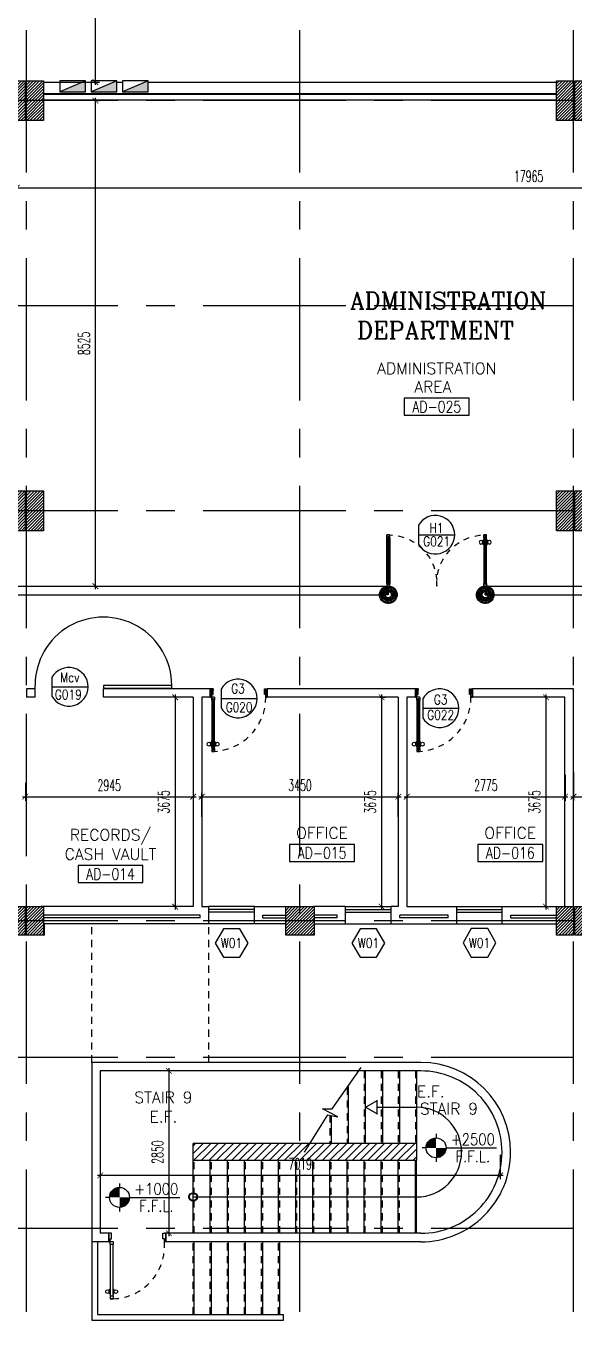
# Model space of a CAD drawing. Extents: x 417866.9 to 417960.2, y 43448 to 43538.2.
# Drawn here: x 417905.91 to 417915.53, y 43459.86 to 43482.59 of the extents above; entities that cross this region are included whole.
import ezdxf
from ezdxf.enums import TextEntityAlignment as Align

# ---------------------------------------------------------------- set-up
doc = ezdxf.new("R2010")
doc.units = 0
doc.header["$MEASUREMENT"] = 0
doc.header["$PDMODE"] = 3
doc.header["$PDSIZE"] = 0.1
for name, pattern in [('CENTERX2', [4, 2.5, -0.5, 0.5, -0.5]), ('HIDDEN', [0.375, 0.25, -0.125]), ('HIDDEN2', [0.1875, 0.125, -0.0625])]:
    doc.linetypes.add(name, pattern=pattern)
doc.layers.get('0').update_dxf_attribs({"linetype": 'CONTINUOUS'})
doc.layers.get('DEFPOINTS').update_dxf_attribs({"linetype": 'CONTINUOUS'})
for name, color, linetype in [('AXES', 11, 'CENTERX2'), ('COL', 2, 'CONTINUOUS'), ('DIM', 4, 'CONTINUOUS'), ('DOOR', 4, 'CONTINUOUS'), ('DOOR-CR', 2, 'CONTINUOUS'), ('DOOR-NO', 3, 'CONTINUOUS'), ('E-PANELBX', 3, 'CONTINUOUS'), ('EJ', 8, 'CONTINUOUS'), ('Handrail', 4, 'CONTINUOUS'), ('HAT', 8, 'CONTINUOUS'), ('Hatch', 11, 'CONTINUOUS'), ('HIDDEN', 9, 'HIDDEN2'), ('INSUL', 7, 'CONTINUOUS'), ('LEV-PL', 4, 'CONTINUOUS'), ('RM-BOX', 2, 'CONTINUOUS'), ('RM-NAME', 2, 'CONTINUOUS'), ('RM-NO', 2, 'CONTINUOUS'), ('ROOF', 7, 'CONTINUOUS'), ('SHAFT', 7, 'CONTINUOUS'), ('STR', 5, 'CONTINUOUS'), ('WALL', 2, 'CONTINUOUS'), ('WIN', 5, 'CONTINUOUS'), ('WIN-BOX', 3, 'CONTINUOUS'), ('WIN-NO', 5, 'CONTINUOUS')]:
    doc.layers.add(name, color=color, linetype=linetype)
doc.layers.get('EJ').off()
doc.styles.add('ROMANC', font='romanc', dxfattribs={"height": 0.1})
doc.styles.add('ROMANS', font='ROMANS.shx', dxfattribs={"width": 0.6})
doc.styles.add('S', font='ROMANS.SHX')
doc.dimstyles.new('STANDARD in', dxfattribs={"dimtxt": 0.2, "dimasz": 0.1, "dimexe": 0.07, "dimexo": 0.05, "dimgap": 0.1, "dimtad": 1, "dimdec": 0, "dimlfac": 1000, "dimzin": 0, "dimdsep": 46, "dimtxsty": 'ROMANS', "dimblk": 'ARCHTICK', "dimcen": 0.05, "dimdle": 0.05, "dimclrd": 4, "dimclre": 4, "dimclrt": 2, "dimadec": 0, "dimazin": 0, "dimtfac": 1, "dimtdec": 0, "dimtmove": 2, "dimatfit": 3, "dimfxl": 0, "dimtolj": 1, "dimtzin": 0, "dimarcsym": 0})

# ---------------------------------------------------------------- blocks, each defined once
blk = doc.blocks.new('COL50')
at = {"layer": 'COL'}
blk.add_lwpolyline([(-250, 250), (-250, -250), (250, -250), (250, 250)], close=True, dxfattribs=at)
blk = doc.blocks.new('*X124')
at = {"color": 0}
for p, q in [((215909, 10671), (216399, 11161)), ((215909, 10724), (216346, 11161)), ((215909, 10777), (216293, 11161)), ((215909, 10830), (216240, 11161)), ((215909, 10883), (216187, 11161)), ((215909, 10936), (216134, 11161)), ((215909, 10989), (216081, 11161)), ((215909, 11042), (216028, 11161)), ((215909, 11095), (215974, 11161)), ((215909, 11148), (215921, 11161)), ((215952, 10661), (216409, 11118)), ((216005, 10661), (216409, 11065)), ((216058, 10661), (216409, 11012)), ((216111, 10661), (216409, 10959)), ((216164, 10661), (216409, 10906)), ((216217, 10661), (216409, 10853)), ((216270, 10661), (216409, 10800)), ((216323, 10661), (216409, 10747)), ((216376, 10661), (216409, 10694))]:
    blk.add_line(p, q, dxfattribs=at)
blk = doc.blocks.new('WW1')
at = {"layer": 'WIN-BOX'}
blk.add_lwpolyline([(144, -250), (289, 0), (144, 250), (-144, 250), (-289, 0), (-144, -250)], close=True, dxfattribs=at)
at = {"layer": 'WIN-NO', "style": 'ROMANS', "width": 0.8}
blk.add_attdef('W00', text='', height=170, dxfattribs=at).set_placement((0, 0), align=Align.MIDDLE)
blk = doc.blocks.new('LEV1')
at = {"layer": 'LEV-PL'}
for p, q in [((0, 245), (0, 175)), ((-175, 0), (-245, 0)), ((175, 0), (1061, 0)), ((0, -175), (0, -245))]:
    blk.add_line(p, q, dxfattribs=at)
at = {"layer": 'LEV-PL', "const_width": 175}
for points in [[(-88, 0, -0.414214), (0, 88, -1)], [(88, 0, -0.414214), (0, -88, -1)]]:
    blk.add_lwpolyline(points, format="xyb", dxfattribs=at)
at = {"layer": 'LEV-PL'}
blk.add_circle((0, 0), 175, dxfattribs=at)
at = {"layer": 'LEV-PL', "color": 4, "style": 'S', "width": 0.85}
for tag, p in [('+0000', (646, 50)), ('F.F.L.', (646, -250))]:
    blk.add_attdef(tag, text='', height=200, dxfattribs=at).set_placement(p, align=Align.CENTER)
blk = doc.blocks.new('A$C272A55A0')
at = {"layer": 'DOOR', "color": 0, "linetype": 'ByBlock'}
for p, q in [((0, 900), (0, 1050)), ((50, 1050), (0, 1050)), ((25, 950), (50, 950)), ((25, 900), (25, 950)), ((50, 950), (50, 1050)), ((1750, 950), (1750, 1050)), ((1750, 1050), (1800, 1050)), ((1775, 950), (1750, 950)), ((1775, 900), (1775, 950)), ((1800, 1050), (1800, 900)), ((0, 900), (25, 900)), ((75, 900), (25, 900)), ((25, 850), (25, 900)), ((42, 850), (25, 850)), ((58, 870), (42, 870)), ((42, 870), (42, 850)), ((58, 850), (58, 870)), ((75, 850), (58, 850)), ((75, 900), (75, 850)), ((1725, 900), (1775, 900)), ((1725, 900), (1725, 850)), ((1725, 850), (1742, 850)), ((1742, 870), (1758, 870)), ((1742, 850), (1742, 870)), ((1758, 870), (1758, 850)), ((1758, 850), (1775, 850)), ((1800, 900), (1775, 900)), ((1775, 850), (1775, 900)), ((25, 50), (42, 50)), ((25, 50), (25, 0)), ((25, 0), (75, 0)), ((75, 0), (25, 0)), ((42, 50), (42, 30)), ((42, 30), (58, 30)), ((58, 50), (75, 50)), ((58, 50), (58, 30)), ((75, 50), (75, 0)), ((1718, 160), (1709, 160)), ((1709, 95), (1709, 160)), ((1718, 95), (1709, 95)), ((1725, 173), (1718, 173)), ((1718, 173), (1718, 83)), ((1718, 95), (1718, 160)), ((1725, 83), (1718, 83)), ((1742, 50), (1725, 50)), ((1725, 50), (1725, 0)), ((1775, 0), (1725, 0)), ((1725, 0), (1775, 0)), ((1742, 50), (1742, 30)), ((1758, 30), (1742, 30)), ((1775, 50), (1758, 50)), ((1758, 50), (1758, 30)), ((1775, 173), (1782, 173)), ((1775, 83), (1782, 83)), ((1775, 50), (1775, 0)), ((1782, 173), (1782, 83)), ((1782, 160), (1791, 160)), ((1782, 95), (1782, 160)), ((1782, 95), (1791, 95)), ((1791, 95), (1791, 160))]:
    blk.add_line(p, q, dxfattribs=at)
at = {"layer": 'DOOR', "color": 9, "linetype": 'ByBlock'}
for p, q in [((50, 1050), (0, 1010)), ((50, 1050), (0, 937)), ((50, 1050), (37, 950)), ((1750, 1050), (1800, 1010)), ((1750, 1050), (1800, 937)), ((1750, 1050), (1763, 950))]:
    blk.add_line(p, q, dxfattribs=at)
at = {"layer": 'DOOR', "linetype": 'ByBlock'}
for p, q in [((25, 850), (25, 50)), ((42, 850), (42, 50)), ((58, 850), (58, 50)), ((75, 50), (75, 850)), ((1725, 50), (1725, 850)), ((1742, 850), (1742, 50)), ((1758, 850), (1758, 50)), ((1775, 850), (1775, 50))]:
    blk.add_line(p, q, dxfattribs=at)
at = {"layer": 'DOOR', "color": 0, "linetype": 'ByBlock'}
for centre in [(1676, 128), (1824, 128)]:
    blk.add_circle(centre, 32.4, dxfattribs=at)
at = {"layer": 'DOOR', "color": 9, "linetype": 'ByBlock'}
for centre, radius, start, end in [((50, 1050), 54.4, 203.2074, 270), ((50, 1050), 74.4, 227.7764, 270), ((50, 1050), 94.4, 238.0182, 270), ((50, 1050), 114, 244.0838, 257.3774), ((50, 1050), 134, 248.1598, 259.28), ((50, 1050), 34.4, 180, 270), ((50, 1050), 14.4, 180, 270), ((1750, 1050), 14.4, 270, 0), ((1750, 1050), 34.4, 270, 0), ((1750, 1050), 54.4, 270, 336.7926), ((1750, 1050), 74.4, 270, 312.2236), ((1750, 1050), 94.4, 270, 301.9818), ((1750, 1050), 114, 282.6226, 295.9162), ((1750, 1050), 134, 280.72, 291.8402), ((50, 1050), 154, 251.1053, 256.2858), ((1750, 1050), 154, 283.7142, 288.8947)]:
    blk.add_arc(centre, radius, start, end, dxfattribs=at)
at = {"layer": 'DOOR', "linetype": 'HIDDEN', "ltscale": 0.5}
for centre, start, end in [((50, 851), 268.3174, 3.2965), ((1750, 851), 176.7035, 271.6826)]:
    blk.add_arc(centre, 851, start, end, dxfattribs=at)
at = {"layer": 'WALL', "linetype": 'ByBlock'}
blk.add_line((1800, 900), (1800, 1050), dxfattribs=at)
blk = doc.blocks.new('RM1')
at = {"layer": 'RM-BOX'}
blk.add_lwpolyline([(570, -200), (-570, -200), (-570, -500), (570, -500)], close=True, dxfattribs=at)
at = {"layer": 'RM-NAME', "style": 'ROMANS'}
for tag, p in [('ROOMNAME1', (0, 324)), ('ROOMNAME2', (0, 0))]:
    blk.add_attdef(tag, text='', height=200, dxfattribs=at).set_placement(p, align=Align.MIDDLE)
at = {"layer": 'RM-NO', "style": 'ROMANS', "width": 0.8}
blk.add_attdef('ROOMNO', text='', height=200, dxfattribs=at).set_placement((0, -350), align=Align.MIDDLE)
blk = doc.blocks.new('DD1')
at = {"layer": 'DOOR-CR'}
blk.add_line((-316, 0), (316, 0), dxfattribs=at)
blk.add_lwpolyline([(-316, -166, 3.820224), (-316, 166)], format="xyb", close=True, dxfattribs=at)
at = {"layer": 'DOOR-NO', "color": 255, "style": 'ROMANS'}
for tag, width, p in [('G', 0.8, (-22, 156)), ('0000', 0.7, (-22, -136))]:
    blk.add_attdef(tag, text='', height=196, dxfattribs=dict(at, width=width)).set_placement(p, align=Align.MIDDLE)
blk = doc.blocks.new('A$C54856EB4')
at = {"layer": 'DOOR'}
for p, q in [((1200, 50), (0, 50)), ((0, 50), (0, 0)), ((0, 0), (1200, 0)), ((1200, 0), (1200, 50))]:
    blk.add_line(p, q, dxfattribs=at)
blk = doc.blocks.new('C11')
at = {"layer": 'HAT'}
h = blk.add_hatch(dxfattribs=at)
h.set_pattern_fill('ANSI31', color=256, scale=300, style=0)
h.set_pattern_definition([(45, (-383765.23, -62181), (-26.5165043, 26.5165043), [])])
h.paths.add_polyline_path([(-20, 350), (-20, 700), (-320, 700), (-320, 350)])
h.paths.add_polyline_path([(-320, 0), (-20, 0), (-20, 350), (-320, 350)])
h = blk.add_hatch(dxfattribs=at)
h.set_pattern_fill('ANSI31', color=256, scale=300, style=0)
h.set_pattern_definition([(45, (-383445.23, -62181), (-26.5165043, 26.5165043), [])])
h.paths.add_polyline_path([(300, 350), (300, 700), (0, 700), (0, 350)])
h.paths.add_polyline_path([(0, 0), (300, 0), (300, 350), (0, 350)])
at = {"layer": 'COL'}
for points in [[(-20, 700), (-20, 0), (-320, 0), (-320, 700)], [(300, 700), (300, 0), (0, 0), (0, 700)]]:
    blk.add_lwpolyline(points, close=True, dxfattribs=at)
blk = doc.blocks.new('W')
at = {"layer": 'WIN-NO'}
blk.add_blockref('WW1', (0, -337), dxfattribs=at).add_auto_attribs({'W00': 'W01'})
blk = doc.blocks.new('C-300')
at = {"layer": 'HAT', "linetype": 'ByBlock', "ltscale": 0.3}
h = blk.add_hatch(dxfattribs=at)
h.set_pattern_fill('ANSI31', color=8, scale=300, style=0)
h.set_pattern_definition([(45, (-258496.182, -82361.005), (-26.5165043, 26.5165043), [])])
h.paths.add_polyline_path([(300, 500), (0, 500), (0, 250), (300, 250)])
h.paths.add_polyline_path([(300, 250), (0, 250), (0, 0), (300, 0)])
at = {"layer": 'COL'}
blk.add_lwpolyline([(0, 500), (300, 500), (300, 0), (0, 0)], close=True, dxfattribs=at)
blk = doc.blocks.new('C-300A')
at = {"layer": 'SHAFT', "color": 6, "linetype": 'ByBlock', "ltscale": 0.3}
for p in [(-300, 0), (20, 0)]:
    blk.add_blockref('C-300', p, dxfattribs=at)
blk = doc.blocks.new('DOOR1000')
at = {"layer": 'DOOR', "color": 7, "linetype": 'ByBlock'}
for p, q in [((-150, 0), (0, 0)), ((-150, 0), (-150, -25)), ((0, -50), (-114, 0)), ((0, -50), (-40, 0)), ((0, -50), (0, 0)), ((-1100, -25), (-1100, -75)), ((-1100, -75), (-1100, -25)), ((-1050, -25), (-1100, -25)), ((-1050, -75), (-1100, -75)), ((-1070, -42), (-1070, -58)), ((-1050, -42), (-1070, -42)), ((-1050, -58), (-1070, -58)), ((-1050, -25), (-1050, -42)), ((-1050, -58), (-1050, -75)), ((-1018, -25), (-1018, -18)), ((-928, -18), (-1018, -18)), ((-1018, -75), (-1018, -82)), ((-928, -82), (-1018, -82)), ((-1005, -18), (-1005, -9)), ((-1005, -9), (-940, -9)), ((-1005, -18), (-940, -18)), ((-1005, -82), (-1005, -91)), ((-1005, -82), (-940, -82)), ((-1005, -91), (-940, -91)), ((-940, -18), (-940, -9)), ((-940, -82), (-940, -91)), ((-928, -25), (-928, -18)), ((-928, -75), (-928, -82)), ((-200, -25), (-150, -25)), ((-200, -42), (-200, -25)), ((-180, -42), (-200, -42)), ((-200, -58), (-180, -58)), ((-200, -75), (-200, -58)), ((-150, -75), (-200, -75)), ((-180, -58), (-180, -42)), ((-150, -25), (-100, -25)), ((-150, -75), (-150, -25)), ((-100, -25), (-100, -50)), ((0, -50), (-100, -37)), ((-100, -50), (0, -50)), ((-150, -975), (-100, -975)), ((-150, -1000), (-150, -975)), ((-150, -1000), (0, -1000)), ((0, -1000), (-150, -1000)), ((0, -950), (-114, -1000)), ((-100, -975), (-100, -950)), ((0, -950), (-100, -963)), ((-100, -950), (0, -950)), ((0, -950), (-40, -1000)), ((0, -950), (0, -1000))]:
    blk.add_line(p, q, dxfattribs=at)
at = {"layer": 'DOOR', "linetype": 'ByBlock'}
for p, q in [((-200, -25), (-1050, -25)), ((-200, -42), (-1050, -42)), ((-200, -58), (-1050, -58)), ((-1050, -75), (-200, -75))]:
    blk.add_line(p, q, dxfattribs=at)
at = {"layer": 'DOOR', "color": 7, "linetype": 'ByBlock'}
for centre in [(-973, 24), (-973, -124)]:
    blk.add_circle(centre, 32.4, dxfattribs=at)
for centre, radius, start, end in [((0, -50), 154, 161.1053, 166.2858), ((0, -50), 94.4, 148.0182, 180), ((0, -50), 134, 158.1598, 169.28), ((0, -50), 114, 154.0838, 167.3774), ((0, -50), 74.4, 137.7764, 180), ((0, -50), 54.4, 113.2074, 180), ((0, -50), 34.4, 90, 180), ((0, -50), 14.4, 90, 180), ((0, -950), 154, 193.7142, 198.8947), ((0, -950), 134, 190.72, 201.8402), ((0, -950), 94.4, 180, 211.9818), ((0, -950), 74.4, 180, 222.2236), ((0, -950), 54.4, 180, 246.7926), ((0, -950), 34.4, 180, 270), ((0, -950), 14.4, 180, 270)]:
    blk.add_arc(centre, radius, start, end, dxfattribs=at)
at = {"layer": 'DOOR', "linetype": 'HIDDEN', "ltscale": 0.5}
blk.add_arc((-150, -25), 950, 180, 270, dxfattribs=at)
blk = doc.blocks.new('E-PBX')
at = {"layer": 'E-PANELBX'}
h = blk.add_hatch(color=256, dxfattribs=at)
h.paths.add_polyline_path([(34, 190), (-225, 190), (34, 81)])
h.paths.add_polyline_path([(225, 190), (34, 190), (34, 81), (225, 0)])
blk.add_line((225, 0), (-225, 190), dxfattribs=at)
blk.add_lwpolyline([(-225, 190), (225, 190), (225, 0), (-225, 0)], close=True, dxfattribs=at)
blk = doc.blocks.new('_ARCHTICK')
at = {"color": 0, "linetype": 'ByBlock', "const_width": 0.15}
blk.add_lwpolyline([(-0.5, -0.5), (0.5, 0.5)], dxfattribs=at)
blk = doc.blocks.new('*D208')
at = {"layer": 'DEFPOINTS', "color": 0}
for p in [(417923.712, 43479.746), (417905.747, 43479.289), (417923.712, 43479.289)]:
    blk.add_point(p, dxfattribs=at)
at = {"layer": 'DIM', "color": 4, "lineweight": -2}
for p, q in [((417905.697, 43479.746), (417923.762, 43479.746)), ((417905.747, 43479.339), (417905.747, 43479.816)), ((417923.712, 43479.339), (417923.712, 43479.816))]:
    blk.add_line(p, q, dxfattribs=at)
at = {"layer": 'DIM', "color": 4, "lineweight": -2, "xscale": 0.1, "yscale": 0.1, "zscale": 0.1, "rotation": 180}
blk.add_blockref('_ARCHTICK', (417905.747, 43479.746), dxfattribs=at)
at = {"layer": 'DIM', "color": 4, "lineweight": -2, "xscale": 0.1, "yscale": 0.1, "zscale": 0.1}
blk.add_blockref('_ARCHTICK', (417923.712, 43479.746), dxfattribs=at)
at = {"layer": 'DIM', "color": 2, "insert": (417914.729, 43479.946), "char_height": 0.2, "attachment_point": 5, "style": 'ROMANS'}
blk.add_mtext('\\A1;17965', dxfattribs=at)
blk = doc.blocks.new('*D210')
at = {"layer": 'DEFPOINTS', "color": 0}
for p in [(417907.105, 43481.274), (417907.126, 43481.274), (417907.105, 43472.749)]:
    blk.add_point(p, dxfattribs=at)
at = {"layer": 'DIM', "color": 4, "lineweight": -2}
for p, q in [((417907.126, 43472.699), (417907.126, 43481.324)), ((417907.155, 43481.274), (417907.196, 43481.274)), ((417907.155, 43472.749), (417907.196, 43472.749))]:
    blk.add_line(p, q, dxfattribs=at)
at = {"layer": 'DIM', "color": 4, "lineweight": -2, "xscale": 0.1, "yscale": 0.1, "zscale": 0.1}
for p, rotation in [((417907.126, 43481.274), 90), ((417907.126, 43472.749), 270)]:
    blk.add_blockref('_ARCHTICK', p, dxfattribs=dict(at, rotation=rotation))
at = {"layer": 'DIM', "color": 2, "insert": (417906.926, 43477.012), "char_height": 0.2, "attachment_point": 5, "rotation": 90, "style": 'ROMANS'}
blk.add_mtext('\\A1;8525', dxfattribs=at)
blk = doc.blocks.new('*D211')
at = {"layer": 'DEFPOINTS', "color": 0}
for p in [(417906.067, 43485.999), (417907.126, 43485.999), (417906.359, 43481.599)]:
    blk.add_point(p, dxfattribs=at)
at = {"layer": 'DIM', "color": 4, "lineweight": -2}
for p, q in [((417906.117, 43485.999), (417907.196, 43485.999)), ((417907.126, 43481.549), (417907.126, 43486.049)), ((417906.409, 43481.599), (417907.196, 43481.599))]:
    blk.add_line(p, q, dxfattribs=at)
at = {"layer": 'DIM', "color": 4, "lineweight": -2, "xscale": 0.1, "yscale": 0.1, "zscale": 0.1}
for p, rotation in [((417907.126, 43485.999), 90), ((417907.126, 43481.599), 270)]:
    blk.add_blockref('_ARCHTICK', p, dxfattribs=dict(at, rotation=rotation))
at = {"layer": 'DIM', "color": 2, "insert": (417906.926, 43483.799), "char_height": 0.2, "attachment_point": 5, "rotation": 90, "style": 'ROMANS'}
blk.add_mtext('\\A1;4400', dxfattribs=at)
blk = doc.blocks.new('*D212')
at = {"layer": 'DEFPOINTS', "color": 0}
for p in [(417905.897, 43469.347), (417908.842, 43469.347), (417908.842, 43469.054)]:
    blk.add_point(p, dxfattribs=at)
at = {"layer": 'DIM', "color": 4, "lineweight": -2}
for p, q in [((417905.897, 43469.297), (417905.897, 43468.984)), ((417908.842, 43469.297), (417908.842, 43468.984)), ((417905.847, 43469.054), (417908.892, 43469.054))]:
    blk.add_line(p, q, dxfattribs=at)
at = {"layer": 'DIM', "color": 4, "lineweight": -2, "xscale": 0.1, "yscale": 0.1, "zscale": 0.1, "rotation": 180}
blk.add_blockref('_ARCHTICK', (417905.897, 43469.054), dxfattribs=at)
at = {"layer": 'DIM', "color": 4, "lineweight": -2, "xscale": 0.1, "yscale": 0.1, "zscale": 0.1}
blk.add_blockref('_ARCHTICK', (417908.842, 43469.054), dxfattribs=at)
at = {"layer": 'DIM', "color": 2, "insert": (417907.369, 43469.254), "char_height": 0.2, "attachment_point": 5, "style": 'ROMANS'}
blk.add_mtext('\\A1;2945', dxfattribs=at)
blk = doc.blocks.new('*D213')
at = {"layer": 'DEFPOINTS', "color": 0}
for p in [(417908.842, 43470.799), (417908.526, 43467.124), (417908.842, 43467.124)]:
    blk.add_point(p, dxfattribs=at)
at = {"layer": 'DIM', "color": 4, "lineweight": -2}
for p, q in [((417908.792, 43470.799), (417908.456, 43470.799)), ((417908.526, 43470.849), (417908.526, 43467.074)), ((417908.792, 43467.124), (417908.456, 43467.124))]:
    blk.add_line(p, q, dxfattribs=at)
at = {"layer": 'DIM', "color": 4, "lineweight": -2, "xscale": 0.1, "yscale": 0.1, "zscale": 0.1}
for p, rotation in [((417908.526, 43470.799), 90), ((417908.526, 43467.124), 270)]:
    blk.add_blockref('_ARCHTICK', p, dxfattribs=dict(at, rotation=rotation))
at = {"layer": 'DIM', "color": 2, "insert": (417908.326, 43468.962), "char_height": 0.2, "attachment_point": 5, "rotation": 90, "style": 'ROMANS'}
blk.add_mtext('\\A1;3675', dxfattribs=at)
blk = doc.blocks.new('*D214')
at = {"layer": 'DEFPOINTS', "color": 0}
for p in [(417912.442, 43469.054), (417908.992, 43468.652), (417912.442, 43468.652)]:
    blk.add_point(p, dxfattribs=at)
at = {"layer": 'DIM', "color": 4, "lineweight": -2}
for p, q in [((417908.942, 43469.054), (417912.492, 43469.054)), ((417908.992, 43468.702), (417908.992, 43469.124)), ((417912.442, 43468.702), (417912.442, 43469.124))]:
    blk.add_line(p, q, dxfattribs=at)
at = {"layer": 'DIM', "color": 4, "lineweight": -2, "xscale": 0.1, "yscale": 0.1, "zscale": 0.1, "rotation": 180}
blk.add_blockref('_ARCHTICK', (417908.992, 43469.054), dxfattribs=at)
at = {"layer": 'DIM', "color": 4, "lineweight": -2, "xscale": 0.1, "yscale": 0.1, "zscale": 0.1}
blk.add_blockref('_ARCHTICK', (417912.442, 43469.054), dxfattribs=at)
at = {"layer": 'DIM', "color": 2, "insert": (417910.717, 43469.254), "char_height": 0.2, "attachment_point": 5, "style": 'ROMANS'}
blk.add_mtext('\\A1;3450', dxfattribs=at)
blk = doc.blocks.new('*D215')
at = {"layer": 'DEFPOINTS', "color": 0}
for p in [(417912.075, 43470.799), (417912.075, 43467.124), (417912.149, 43467.124)]:
    blk.add_point(p, dxfattribs=at)
at = {"layer": 'DIM', "color": 4, "lineweight": -2}
for p, q in [((417912.125, 43470.799), (417912.219, 43470.799)), ((417912.149, 43470.849), (417912.149, 43467.074)), ((417912.125, 43467.124), (417912.219, 43467.124))]:
    blk.add_line(p, q, dxfattribs=at)
at = {"layer": 'DIM', "color": 4, "lineweight": -2, "xscale": 0.1, "yscale": 0.1, "zscale": 0.1}
for p, rotation in [((417912.149, 43470.799), 90), ((417912.149, 43467.124), 270)]:
    blk.add_blockref('_ARCHTICK', p, dxfattribs=dict(at, rotation=rotation))
at = {"layer": 'DIM', "color": 2, "insert": (417911.949, 43468.962), "char_height": 0.2, "attachment_point": 5, "rotation": 90, "style": 'ROMANS'}
blk.add_mtext('\\A1;3675', dxfattribs=at)
blk = doc.blocks.new('*D216')
at = {"layer": 'DEFPOINTS', "color": 0}
for p in [(417912.592, 43469.49), (417915.367, 43469.49), (417915.367, 43469.054)]:
    blk.add_point(p, dxfattribs=at)
at = {"layer": 'DIM', "color": 4, "lineweight": -2}
for p, q in [((417912.592, 43469.44), (417912.592, 43468.984)), ((417915.367, 43469.44), (417915.367, 43468.984)), ((417912.542, 43469.054), (417915.417, 43469.054))]:
    blk.add_line(p, q, dxfattribs=at)
at = {"layer": 'DIM', "color": 4, "lineweight": -2, "xscale": 0.1, "yscale": 0.1, "zscale": 0.1, "rotation": 180}
blk.add_blockref('_ARCHTICK', (417912.592, 43469.054), dxfattribs=at)
at = {"layer": 'DIM', "color": 4, "lineweight": -2, "xscale": 0.1, "yscale": 0.1, "zscale": 0.1}
blk.add_blockref('_ARCHTICK', (417915.367, 43469.054), dxfattribs=at)
at = {"layer": 'DIM', "color": 2, "insert": (417913.979, 43469.254), "char_height": 0.2, "attachment_point": 5, "style": 'ROMANS'}
blk.add_mtext('\\A1;2775', dxfattribs=at)
blk = doc.blocks.new('*D217')
at = {"layer": 'DEFPOINTS', "color": 0}
for p in [(417915.367, 43470.799), (417914.99, 43467.124), (417915.032, 43467.124)]:
    blk.add_point(p, dxfattribs=at)
at = {"layer": 'DIM', "color": 4, "lineweight": -2}
for p, q in [((417915.317, 43470.799), (417914.962, 43470.799)), ((417915.032, 43470.849), (417915.032, 43467.074)), ((417915.04, 43467.124), (417915.102, 43467.124))]:
    blk.add_line(p, q, dxfattribs=at)
at = {"layer": 'DIM', "color": 4, "lineweight": -2, "xscale": 0.1, "yscale": 0.1, "zscale": 0.1}
for p, rotation in [((417915.032, 43470.799), 90), ((417915.032, 43467.124), 270)]:
    blk.add_blockref('_ARCHTICK', p, dxfattribs=dict(at, rotation=rotation))
at = {"layer": 'DIM', "color": 2, "insert": (417914.832, 43468.962), "char_height": 0.2, "attachment_point": 5, "rotation": 90, "style": 'ROMANS'}
blk.add_mtext('\\A1;3675', dxfattribs=at)
blk = doc.blocks.new('*D218')
at = {"layer": 'DEFPOINTS', "color": 0}
for p in [(417915.517, 43469.535), (417918.462, 43469.535), (417918.462, 43469.054)]:
    blk.add_point(p, dxfattribs=at)
at = {"layer": 'DIM', "color": 4, "lineweight": -2}
for p, q in [((417915.517, 43469.485), (417915.517, 43468.984)), ((417918.462, 43469.485), (417918.462, 43468.984)), ((417915.467, 43469.054), (417918.512, 43469.054))]:
    blk.add_line(p, q, dxfattribs=at)
at = {"layer": 'DIM', "color": 4, "lineweight": -2, "xscale": 0.1, "yscale": 0.1, "zscale": 0.1, "rotation": 180}
blk.add_blockref('_ARCHTICK', (417915.517, 43469.054), dxfattribs=at)
at = {"layer": 'DIM', "color": 4, "lineweight": -2, "xscale": 0.1, "yscale": 0.1, "zscale": 0.1}
blk.add_blockref('_ARCHTICK', (417918.462, 43469.054), dxfattribs=at)
at = {"layer": 'DIM', "color": 2, "insert": (417916.989, 43469.254), "char_height": 0.2, "attachment_point": 5, "style": 'ROMANS'}
blk.add_mtext('\\A1;2945', dxfattribs=at)
blk = doc.blocks.new('*D367')
at = {"layer": 'DEFPOINTS', "color": 0, "linetype": 'ByBlock'}
for p in [(417907.212, 43462.814), (417914.23, 43462.814), (417907.212, 43462.406)]:
    blk.add_point(p, dxfattribs=at)
at = {"layer": 'DIM', "color": 4, "linetype": 'ByBlock', "lineweight": -2}
for p, q in [((417907.212, 43462.764), (417907.212, 43462.336)), ((417914.23, 43462.764), (417914.23, 43462.336)), ((417914.28, 43462.406), (417907.162, 43462.406))]:
    blk.add_line(p, q, dxfattribs=at)
at = {"layer": 'DIM', "color": 4, "linetype": 'ByBlock', "lineweight": -2, "xscale": 0.1, "yscale": 0.1, "zscale": 0.1, "rotation": 180}
blk.add_blockref('_ARCHTICK', (417907.212, 43462.406), dxfattribs=at)
at = {"layer": 'DIM', "color": 4, "linetype": 'ByBlock', "lineweight": -2, "xscale": 0.1, "yscale": 0.1, "zscale": 0.1}
blk.add_blockref('_ARCHTICK', (417914.23, 43462.406), dxfattribs=at)
at = {"layer": 'DIM', "color": 2, "linetype": 'ByBlock', "insert": (417910.721, 43462.606), "char_height": 0.2, "attachment_point": 5, "style": 'ROMANS'}
blk.add_mtext('\\A1;7019', dxfattribs=at)
blk = doc.blocks.new('*D574')
at = {"layer": 'DEFPOINTS', "color": 0, "linetype": 'ByBlock'}
for p in [(417908.813, 43464.239), (417908.417, 43461.389), (417908.833, 43461.389)]:
    blk.add_point(p, dxfattribs=at)
at = {"layer": 'DIM', "color": 4, "linetype": 'ByBlock', "lineweight": -2}
for p, q in [((417908.417, 43464.289), (417908.417, 43461.339)), ((417908.763, 43464.239), (417908.347, 43464.239)), ((417908.783, 43461.389), (417908.347, 43461.389))]:
    blk.add_line(p, q, dxfattribs=at)
at = {"layer": 'DIM', "color": 4, "linetype": 'ByBlock', "lineweight": -2, "xscale": 0.1, "yscale": 0.1, "zscale": 0.1}
for p, rotation in [((417908.417, 43464.239), 90), ((417908.417, 43461.389), 270)]:
    blk.add_blockref('_ARCHTICK', p, dxfattribs=dict(at, rotation=rotation))
at = {"layer": 'DIM', "color": 2, "linetype": 'ByBlock', "insert": (417908.217, 43462.814), "char_height": 0.2, "attachment_point": 5, "rotation": 90, "style": 'ROMANS'}
blk.add_mtext('\\A1;2850', dxfattribs=at)
blk = doc.blocks.new('STL-DR')
at = {"layer": 'DOOR', "color": 0, "linetype": 'ByBlock'}
for p, q in [((50, 0), (0, 0)), ((0, -150), (0, 0)), ((50, -100), (50, 0)), ((0, -150), (25, -150)), ((25, -100), (50, -100)), ((25, -150), (25, -100)), ((75, -150), (25, -150)), ((25, -200), (25, -150)), ((75, -200), (25, -200)), ((75, -150), (75, -200)), ((950, -100), (950, 0)), ((950, 0), (1000, 0)), ((975, -100), (950, -100)), ((975, -150), (975, -100)), ((1000, -150), (975, -150)), ((1000, 0), (1000, -150)), ((18, -990), (9, -990)), ((9, -1055), (9, -990)), ((18, -1055), (9, -1055)), ((18, -978), (18, -1068)), ((25, -978), (18, -978)), ((18, -1055), (18, -990)), ((25, -1068), (18, -1068)), ((25, -1100), (75, -1100)), ((25, -1100), (25, -1150)), ((75, -978), (82, -978)), ((75, -1068), (82, -1068)), ((75, -1100), (75, -1150)), ((82, -978), (82, -1068)), ((82, -990), (91, -990)), ((82, -1055), (82, -990)), ((82, -1055), (91, -1055)), ((91, -1055), (91, -990)), ((25, -1150), (75, -1150)), ((75, -1150), (25, -1150))]:
    blk.add_line(p, q, dxfattribs=at)
at = {"layer": 'DOOR', "linetype": 'ByBlock'}
for p, q in [((25, -200), (25, -1100)), ((75, -1100), (75, -200))]:
    blk.add_line(p, q, dxfattribs=at)
at = {"layer": 'DOOR', "color": 0, "linetype": 'ByBlock'}
for centre in [(-24, -1023), (124, -1023)]:
    blk.add_circle(centre, 32.4, dxfattribs=at)
at = {"layer": 'DOOR', "linetype": 'HIDDEN', "ltscale": 0.5}
blk.add_arc((50, -223), 928, 271.544, 4.4816, dxfattribs=at)
at = {"layer": 'WALL'}
for p, q in [((0, 0), (0, -150)), ((0, 0), (0, -150)), ((1000, 0), (1000, -150))]:
    blk.add_line(p, q, dxfattribs=at)

msp = doc.modelspace()

# ---------------------------------------------------------------- hatches: boundary and pattern name
at = {"layer": 'Hatch'}
h = msp.add_hatch(dxfattribs=at)
h.set_pattern_fill('ANSI31', color=256, scale=0.75, style=0)
h.set_pattern_definition([(45, (0, 0), (-0.066291260736, 0.066291260736), [])])
h.paths.add_polyline_path([(417910.7166, 43462.9643), (417908.8418, 43462.9643), (417908.8418, 43462.6643), (417910.7166, 43462.6643)])
h.paths.add_polyline_path([(417912.7618, 43462.9643), (417910.7166, 43462.9643), (417910.7166, 43462.6643), (417912.7618, 43462.6643)])
h.paths.add_polyline_path([(417910.4623, 43462.7559), (417910.9795, 43462.7559), (417910.9795, 43462.4559), (417910.4623, 43462.4559)], flags=9)

# ---------------------------------------------------------------- linework, layer by layer
for p, q in [((417911.2818, 43463.5709), (417911.7896, 43464.3022)), ((417910.7959, 43462.8104), (417911.205, 43463.4656)), ((417911.1115, 43463.5709), (417911.2818, 43463.5709)), ((417911.3804, 43463.4305), (417911.1115, 43463.5709)), ((417911.205, 43463.4656), (417911.3804, 43463.4305)), ((417912.7618, 43462.9643), (417908.8418, 43462.9643)), ((417908.8418, 43462.6643), (417908.8418, 43462.9643)), ((417912.7618, 43462.9643), (417912.7618, 43462.6643)), ((417912.7618, 43462.6643), (417908.8418, 43462.6643))]:
    msp.add_line(p, q)
at = {"layer": 'AXES'}
for p, q in [((417910.7166, 43460.01), (417910.7166, 43537.5491)), ((417905.9166, 43460.01), (417905.9166, 43537.1991)), ((417915.5166, 43460.01), (417915.5166, 43537.1991)), ((417959.5194, 43481.2743), (417889.6966, 43481.2743)), ((417959.5194, 43477.6743), (417889.6966, 43477.6743)), ((417959.5194, 43474.0743), (417889.6966, 43474.0743)), ((417959.5194, 43466.8743), (417890.8966, 43466.8743)), ((417959.5194, 43464.4743), (417881.2966, 43464.4743)), ((417959.5194, 43464.4743), (417889.6966, 43464.4743)), ((417959.5194, 43461.4743), (417887.8966, 43461.4743)), ((417959.5194, 43461.4743), (417887.8966, 43461.4743))]:
    msp.add_line(p, q, dxfattribs=at)
at = {"layer": 'DOOR'}
msp.add_line((417906.0666, 43470.9493), (417906.0666, 43471.0066), dxfattribs=at)
at = {"layer": 'DOOR', "ltscale": 0.5}
msp.add_arc((417907.2659, 43471.0073), 1.1993, 359.96652, 180.03348, dxfattribs=at)
at = {"layer": 'Handrail'}
for p, q in [((417907.0616, 43461.2393), (417907.0616, 43459.8643)), ((417907.1616, 43461.2393), (417907.1616, 43459.9643)), ((417907.1616, 43459.9643), (417910.4288, 43459.9643)), ((417910.4288, 43459.8643), (417910.4288, 43459.9643)), ((417907.0616, 43459.8643), (417910.4288, 43459.8643))]:
    msp.add_line(p, q, dxfattribs=at)
at = {"layer": 'HIDDEN'}
for p, q in [((417907.0616, 43464.3893), (417907.0616, 43466.8243)), ((417909.1166, 43464.3893), (417909.1166, 43466.8243))]:
    msp.add_line(p, q, dxfattribs=at)
at = {"layer": 'INSUL'}
for p, q in [((417908.9664, 43466.9743), (417906.2166, 43466.9743)), ((417908.9664, 43466.9243), (417906.2166, 43466.9243)), ((417908.9664, 43466.9243), (417908.9664, 43466.9743)), ((417910.0666, 43466.9243), (417910.0666, 43466.9743)), ((417910.0666, 43466.9743), (417910.4666, 43466.9743)), ((417910.0666, 43466.9243), (417910.4666, 43466.9243)), ((417911.3666, 43466.9743), (417910.9666, 43466.9743)), ((417911.3666, 43466.9243), (417910.9666, 43466.9243)), ((417911.3666, 43466.9243), (417911.3666, 43466.9743)), ((417912.4666, 43466.9243), (417912.4666, 43466.9743)), ((417913.3166, 43466.9743), (417912.4666, 43466.9743)), ((417913.3166, 43466.9243), (417912.4666, 43466.9243)), ((417913.3166, 43466.9243), (417913.3166, 43466.9743)), ((417914.4166, 43466.9743), (417915.2166, 43466.9743)), ((417914.4166, 43466.9243), (417914.4166, 43466.9743)), ((417914.4166, 43466.9243), (417915.2166, 43466.9243))]:
    msp.add_line(p, q, dxfattribs=at)
at = {"layer": 'STR', "linetype": 'HIDDEN2'}
for p, q in [((417911.8418, 43464.2393), (417911.8418, 43462.9643)), ((417912.1418, 43464.2393), (417912.1418, 43462.9643)), ((417912.4418, 43464.2393), (417912.4418, 43462.9643)), ((417912.7418, 43464.2393), (417912.7418, 43462.9643)), ((417911.5418, 43463.9454), (417911.5418, 43462.9643)), ((417911.2418, 43463.4582), (417911.2418, 43462.9643)), ((417908.8618, 43461.3893), (417908.8618, 43462.6643)), ((417909.1618, 43461.3893), (417909.1618, 43462.6643)), ((417909.4618, 43461.3893), (417909.4618, 43462.6643)), ((417909.7618, 43461.3893), (417909.7618, 43462.6643)), ((417910.0618, 43461.3893), (417910.0618, 43462.6643)), ((417910.3618, 43461.3893), (417910.3618, 43462.6643)), ((417910.6618, 43461.3893), (417910.6618, 43462.6643)), ((417910.9618, 43461.3893), (417910.9618, 43462.6643)), ((417911.2618, 43461.3893), (417911.2618, 43462.6643)), ((417911.5618, 43461.3893), (417911.5618, 43462.6643)), ((417911.8618, 43461.3893), (417911.8618, 43462.6643)), ((417912.1618, 43461.3893), (417912.1618, 43462.6643)), ((417912.4618, 43461.3893), (417912.4618, 43462.6643)), ((417912.7418, 43461.3893), (417912.7418, 43462.6643)), ((417912.7618, 43461.3893), (417912.7618, 43462.6643)), ((417908.8418, 43459.9643), (417908.8418, 43461.2393)), ((417909.1418, 43459.9643), (417909.1418, 43461.2393)), ((417909.4418, 43459.9643), (417909.4418, 43461.2393)), ((417909.7418, 43459.9643), (417909.7418, 43461.2393)), ((417910.0418, 43459.9643), (417910.0418, 43461.2393)), ((417910.3418, 43459.9643), (417910.3418, 43461.2393))]:
    msp.add_line(p, q, dxfattribs=at)
at = {"layer": 'STR'}
for p, q in [((417911.8618, 43464.2393), (417911.8618, 43462.9643)), ((417912.1618, 43464.2393), (417912.1618, 43462.9643)), ((417912.4618, 43464.2393), (417912.4618, 43462.9643)), ((417912.7618, 43464.2393), (417912.7618, 43462.9643)), ((417911.5618, 43463.9742), (417911.5618, 43462.9643)), ((417912.0687, 43463.6018), (417912.7643, 43463.6018)), ((417911.2618, 43463.4542), (417911.2618, 43462.9643)), ((417908.8418, 43461.3893), (417908.8418, 43462.6643)), ((417909.1418, 43461.3893), (417909.1418, 43462.6643)), ((417909.4418, 43461.3893), (417909.4418, 43462.6643)), ((417909.7418, 43461.3893), (417909.7418, 43462.6643)), ((417910.0418, 43461.3893), (417910.0418, 43462.6643)), ((417910.3418, 43461.3893), (417910.3418, 43462.6643)), ((417910.6418, 43461.3893), (417910.6418, 43462.6643)), ((417910.9418, 43461.3893), (417910.9418, 43462.6643)), ((417911.2418, 43461.3893), (417911.2418, 43462.6643)), ((417911.5418, 43461.3893), (417911.5418, 43462.6643)), ((417911.8418, 43461.3893), (417911.8418, 43462.6643)), ((417912.1418, 43461.3893), (417912.1418, 43462.6643)), ((417912.4418, 43461.3893), (417912.4418, 43462.6643)), ((417912.7418, 43461.3893), (417912.7418, 43462.6643)), ((417912.7618, 43461.3893), (417912.7618, 43462.6643)), ((417908.8418, 43462.0268), (417912.7643, 43462.0268)), ((417908.8618, 43459.9643), (417908.8618, 43461.2393)), ((417909.1618, 43459.9643), (417909.1618, 43461.2393)), ((417909.4618, 43459.9643), (417909.4618, 43461.2393)), ((417909.7618, 43459.9643), (417909.7618, 43461.2393)), ((417910.0618, 43459.9643), (417910.0618, 43461.2393)), ((417910.3618, 43459.9643), (417910.3618, 43461.2393))]:
    msp.add_line(p, q, dxfattribs=at)
at = {"layer": 'STR', "const_width": 0.0215}
msp.add_lwpolyline([(417912.0687, 43463.4864), (417912.0687, 43463.7173), (417911.8687, 43463.6018)], close=True, dxfattribs=at)
at = {"layer": 'STR'}
for radius in [0.075, 0.065]:
    msp.add_circle((417908.8418, 43462.0268), radius, dxfattribs=at)
msp.add_arc((417912.7643, 43462.8143), 0.7875, 270, 90, dxfattribs=at)
at = {"layer": 'WALL'}
for p, q in [((417906.2166, 43481.5993), (417906.5016, 43481.5993)), ((417906.9516, 43481.5993), (417907.0516, 43481.5993)), ((417907.5016, 43481.5993), (417907.6016, 43481.5993)), ((417908.0516, 43481.5993), (417915.2166, 43481.5993)), ((417906.2166, 43481.3993), (417915.2166, 43481.3993)), ((417906.2166, 43481.3893), (417915.2166, 43481.3893)), ((417906.2166, 43481.2893), (417915.2166, 43481.2893)), ((417905.7466, 43472.7493), (417912.2166, 43472.7493)), ((417912.2166, 43472.7493), (417912.2166, 43472.5993)), ((417914.0166, 43472.7493), (417923.7116, 43472.7493)), ((417914.0166, 43472.7493), (417914.0166, 43472.5993)), ((417905.5966, 43472.5993), (417912.2166, 43472.5993)), ((417914.0166, 43472.5993), (417923.8616, 43472.5993)), ((417905.9166, 43470.9493), (417905.9166, 43470.7993)), ((417906.0666, 43470.9493), (417905.9166, 43470.9493)), ((417906.0666, 43470.7993), (417906.0666, 43470.9493)), ((417909.1416, 43470.9493), (417907.2666, 43470.9493)), ((417907.2666, 43470.7993), (417907.2666, 43470.9493)), ((417909.1416, 43470.7993), (417909.1416, 43470.9493)), ((417912.7416, 43470.9493), (417910.1416, 43470.9493)), ((417910.1416, 43470.7993), (417910.1416, 43470.9493)), ((417912.7416, 43470.7993), (417912.7416, 43470.9493)), ((417915.5166, 43470.9493), (417913.7416, 43470.9493)), ((417913.7416, 43470.7993), (417913.7416, 43470.9493)), ((417915.5166, 43467.1243), (417915.5166, 43470.9493)), ((417906.0666, 43470.7993), (417905.9166, 43470.7993)), ((417908.8416, 43470.7993), (417907.2666, 43470.7993)), ((417908.8416, 43470.7993), (417908.8416, 43467.1243)), ((417908.9916, 43470.7993), (417908.9916, 43467.1243)), ((417909.1416, 43470.7993), (417908.9916, 43470.7993)), ((417912.4416, 43470.7993), (417910.1416, 43470.7993)), ((417912.4416, 43470.7993), (417912.4416, 43467.1243)), ((417912.5916, 43470.7993), (417912.5916, 43467.1243)), ((417912.7416, 43470.7993), (417912.5916, 43470.7993)), ((417915.3666, 43470.7993), (417913.7416, 43470.7993)), ((417915.3666, 43467.1243), (417915.3666, 43470.7993)), ((417908.8416, 43467.1243), (417906.1666, 43467.1243)), ((417908.9916, 43467.1243), (417909.1166, 43467.1243)), ((417909.1166, 43466.8243), (417909.1166, 43467.1243)), ((417909.9166, 43466.8243), (417909.9166, 43467.1243)), ((417909.9166, 43467.1243), (417910.4666, 43467.1243)), ((417911.5166, 43467.1243), (417910.9666, 43467.1243)), ((417911.5166, 43466.8243), (417911.5166, 43467.1243)), ((417912.3166, 43466.8243), (417912.3166, 43467.1243)), ((417912.4416, 43467.1243), (417912.3166, 43467.1243)), ((417912.5916, 43467.1243), (417913.4666, 43467.1243)), ((417913.4666, 43466.8243), (417913.4666, 43467.1243)), ((417914.2666, 43467.1243), (417915.2666, 43467.1243)), ((417914.2666, 43466.8243), (417914.2666, 43467.1243)), ((417909.1166, 43466.8243), (417906.2355, 43466.8243)), ((417906.2355, 43466.6243), (417906.2355, 43466.8243)), ((417910.4666, 43466.8243), (417909.9166, 43466.8243)), ((417910.9666, 43466.8243), (417911.5166, 43466.8243)), ((417912.3166, 43466.8243), (417913.4666, 43466.8243)), ((417914.2666, 43466.8243), (417915.2166, 43466.8243)), ((417906.2355, 43466.6243), (417905.3966, 43466.6243)), ((417912.8372, 43464.3893), (417907.0616, 43464.3893)), ((417907.0616, 43464.3893), (417907.0616, 43461.2393)), ((417912.8372, 43464.2393), (417907.2116, 43464.2393)), ((417907.2116, 43464.2393), (417907.2116, 43461.3893)), ((417907.3616, 43461.3893), (417907.2116, 43461.3893)), ((417907.3616, 43461.2393), (417907.3616, 43461.3893)), ((417912.8372, 43461.3893), (417908.3616, 43461.3893)), ((417908.3616, 43461.2393), (417908.3616, 43461.3893)), ((417907.3616, 43461.2393), (417907.0616, 43461.2393)), ((417912.8372, 43461.2393), (417908.3616, 43461.2393))]:
    msp.add_line(p, q, dxfattribs=at)
for radius, start, end in [(1.575, 0, 90), (1.425, 0, 90.00002), (1.425, 269.99997, 0), (1.575, 269.99997, 0)]:
    msp.add_arc((417912.8372, 43462.8143), radius, start, end, dxfattribs=at)
at = {"layer": 'WIN'}
for p, q in [((417909.9166, 43467.1243), (417909.1166, 43467.1243)), ((417909.9166, 43467.0743), (417909.1166, 43467.0743)), ((417909.9166, 43467.0243), (417909.1166, 43467.0243)), ((417911.5166, 43467.1243), (417912.3166, 43467.1243)), ((417911.5166, 43467.0743), (417912.3166, 43467.0743)), ((417911.5166, 43467.0243), (417912.3166, 43467.0243)), ((417913.4666, 43467.1243), (417914.2666, 43467.1243)), ((417913.4666, 43467.0743), (417914.2666, 43467.0743)), ((417913.4666, 43467.0243), (417914.2666, 43467.0243)), ((417909.9166, 43466.8243), (417909.1166, 43466.8243)), ((417911.5166, 43466.8243), (417912.3166, 43466.8243)), ((417913.4666, 43466.8243), (417914.2666, 43466.8243))]:
    msp.add_line(p, q, dxfattribs=at)

# ---------------------------------------------------------------- block references
at = {"layer": 'COL', "linetype": 'ByBlock', "xscale": 0.001000000047497451, "yscale": 0.0009999999892897904, "zscale": 0.001}
for p in [(417905.8966, 43466.6243), (417915.5166, 43466.6243)]:
    msp.add_blockref('C-300A', p, dxfattribs=at)
at = {"layer": 'COL', "xscale": -0.001000000047497451, "yscale": 0.0009999999892897904, "zscale": 0.001}
msp.add_blockref('COL50', (417910.7166, 43466.8743), dxfattribs=at)
at = {"layer": 'DOOR', "color": 0, "xscale": -0.001000000047497451, "yscale": 0.0009999999892897904, "zscale": 0.001, "rotation": 180}
msp.add_blockref('A$C272A55A0', (417912.2166, 43473.6497), dxfattribs=at)
at = {"layer": 'DOOR', "xscale": 0.001000000047497451, "yscale": 0.0009999999892897904, "zscale": 0.001}
msp.add_blockref('A$C54856EB4', (417907.2666, 43470.9566), dxfattribs=at)
at = {"layer": 'DOOR', "xscale": 0.0009999999892897904, "yscale": 0.0009999999892897904, "zscale": 0.001, "rotation": 90}
for p in [(417909.1416, 43470.9493), (417912.7416, 43470.9493)]:
    msp.add_blockref('DOOR1000', p, dxfattribs=at)
at = {"layer": 'DOOR', "color": 1, "xscale": 0.001000000047497451, "yscale": 0.0009999999892897904, "zscale": 0.001}
msp.add_blockref('STL-DR', (417907.3616, 43461.3893), dxfattribs=at)
at = {"layer": 'DOOR-NO'}
ref = msp.add_blockref('DD1', (417913.113, 43473.6533), dxfattribs=dict(at, xscale=0.001000000047497451, yscale=0.0009999999892897904, zscale=0.001))
ref.add_attrib('G', 'H1', dxfattribs={"height": 0.17, "style": 'ROMANS', "width": 0.8}).set_placement((417913.113, 43473.7712), align=Align.MIDDLE)
ref.add_attrib('000', 'G021', dxfattribs={"height": 0.17, "style": 'ROMANS', "width": 0.8}).set_placement((417913.113, 43473.5354), align=Align.MIDDLE)
ref = msp.add_blockref('DD1', (417906.6798, 43470.9835), dxfattribs=dict(at, xscale=0.001000000047497451, yscale=0.0009999999892897904, zscale=0.001))
ref.add_attrib('G', 'Mcv', dxfattribs={"height": 0.17, "style": 'ROMANS', "width": 0.8}).set_placement((417906.6783, 43471.1483), align=Align.MIDDLE)
ref.add_attrib('000', 'G019', dxfattribs={"height": 0.17, "style": 'ROMANS', "width": 0.8}).set_placement((417906.6516, 43470.8461), align=Align.MIDDLE)
ref = msp.add_blockref('DD1', (417909.6468, 43470.7776), dxfattribs=dict(at, xscale=0.001000000047497451, yscale=0.0009999999892897904, zscale=0.001))
ref.add_attrib('G', 'G3', dxfattribs={"height": 0.17, "style": 'ROMANS', "width": 0.8}).set_placement((417909.631, 43470.9528), align=Align.MIDDLE)
ref.add_attrib('000', 'G020', dxfattribs={"height": 0.17, "style": 'ROMANS', "width": 0.8}).set_placement((417909.6488, 43470.6239), align=Align.MIDDLE)
ref = msp.add_blockref('DD1', (417913.1868, 43470.6073), dxfattribs=dict(at, xscale=0.001000000047497451, yscale=0.0009999999892897904, zscale=0.001))
ref.add_attrib('G', 'G3', dxfattribs={"height": 0.17, "style": 'ROMANS', "width": 0.8}).set_placement((417913.1868, 43470.7593), align=Align.MIDDLE)
ref.add_attrib('000', 'G022', dxfattribs={"height": 0.17, "style": 'ROMANS', "width": 0.8}).set_placement((417913.1868, 43470.4895), align=Align.MIDDLE)
at = {"layer": 'E-PANELBX', "xscale": -0.001000000047497451, "yscale": 0.0009999999892897904, "zscale": 0.001, "rotation": 180}
for p in [(417906.7266, 43481.6193), (417907.2766, 43481.6193), (417907.8266, 43481.6193)]:
    msp.add_blockref('E-PBX', p, dxfattribs=at)
at = {"layer": 'EJ', "color": 2, "linetype": 'ByBlock', "xscale": 0.001000000047497451, "yscale": 0.0009999999892897904, "zscale": 0.001}
for p in [(417905.9166, 43480.9243), (417915.5366, 43480.9243), (417905.9166, 43473.7243), (417915.5366, 43473.7243)]:
    msp.add_blockref('C11', p, dxfattribs=at)
at = {"layer": 'HAT', "xscale": 0.001000000047497451, "yscale": 0.0009999999892897904, "zscale": 0.001}
for p, values in [((417913.1166, 43476.2498), {'ROOMNO': 'AD-025', 'ROOMNAME2': 'AREA ', 'ROOMNAME1': 'ADMINISTRATION'}), ((417907.3913, 43468.0458), {'ROOMNO': 'AD-014', 'ROOMNAME2': 'CASH VAULT', 'ROOMNAME1': 'RECORDS/'}), ((417911.1035, 43468.4171), {'ROOMNO': 'AD-015', 'ROOMNAME2': 'OFFICE'}), ((417914.4061, 43468.4171), {'ROOMNO': 'AD-016', 'ROOMNAME2': 'OFFICE'})]:
    msp.add_blockref('RM1', p, dxfattribs=at).add_auto_attribs(values)
msp.add_blockref('*X124', (417694.5581, 43455.9633), dxfattribs=at)
at = {"layer": 'ROOF', "xscale": 0.001000000047497451, "yscale": 0.0009999999892897904, "zscale": 0.001}
for p, values in [((417913.1046, 43462.8883), {'F.F.L.': 'F.F.L.', '+0000': '+2500'}), ((417907.5493, 43462.0183), {'F.F.L.': 'F.F.L.', '+0000': '+1000'})]:
    msp.add_blockref('LEV1', p, dxfattribs=at).add_auto_attribs(values)
at = {"layer": 'WIN-NO', "xscale": 0.001000000047497451, "yscale": 0.0009999999892897904, "zscale": 0.001}
for p in [(417909.5166, 43466.4852), (417911.9166, 43466.4852)]:
    msp.add_blockref('WW1', p, dxfattribs=at).add_auto_attribs({'W00': 'W01'})
at = {"layer": 'WIN-NO', "color": 5, "linetype": 'ByBlock', "xscale": 0.001000000047497451, "yscale": 0.0009999999892897904, "zscale": 0.001}
msp.add_blockref('W', (417913.8666, 43466.8243), dxfattribs=at)

# ---------------------------------------------------------------- texts
at = {"layer": 'RM-NAME', "color": 2, "style": 'ROMANC'}
for s, p in [('ADMINISTRATION', (417913.3169, 43477.7646)), ('DEPARTMENT', (417913.0944, 43477.2446))]:
    msp.add_text(s, height=0.3, dxfattribs=at).set_placement(p, align=Align.MIDDLE)
at = {"layer": 'RM-NAME', "style": 'ROMANS'}
for s, p in [('STAIR 9', (417908.3196, 43463.7744)), ('E.F.', (417913.0108, 43463.8769)), ('STAIR 9', (417913.3315, 43463.5769)), ('E.F.', (417908.3196, 43463.4334))]:
    msp.add_text(s, height=0.2, dxfattribs=at).set_placement(p, align=Align.MIDDLE)

# ---------------------------------------------------------------- dimensions: what is measured, and where the dimension line sits
at = {"layer": 'DIM'}
for base, p1, p2, picture, middle in [((417907.1264, 43485.9993), (417906.3591, 43481.5993), (417906.0666, 43485.9993), '*D211', (417906.9264, 43483.7993)), ((417907.1264, 43481.2743), (417907.1047, 43472.7493), (417907.1047, 43481.2743), '*D210', (417906.9264, 43477.0118)), ((417908.5262, 43467.1243), (417908.8416, 43470.7993), (417908.8416, 43467.1243), '*D213', (417908.3262, 43468.9618)), ((417912.1488, 43467.1243), (417912.0755, 43470.7993), (417912.0755, 43467.1243), '*D215', (417911.9488, 43468.9618)), ((417915.032, 43467.1243), (417915.3666, 43470.7993), (417914.9898, 43467.1243), '*D217', (417914.832, 43468.9618))]:
    dim = msp.add_linear_dim(base=base, p1=p1, p2=p2, angle=90, dimstyle='STANDARD in', dxfattribs=at)
    dim.commit()
    dim.dimension.update_dxf_attribs({"geometry": picture, "text_midpoint": middle})
for base, p1, p2, picture, middle in [((417923.7116, 43479.7456), (417905.7466, 43479.2894), (417923.7116, 43479.2894), '*D208', (417914.7291, 43479.9456)), ((417918.4616, 43469.0536), (417915.5166, 43469.5349), (417918.4616, 43469.5349), '*D218', (417916.9891, 43469.2536)), ((417908.8416, 43469.0536), (417905.8966, 43469.3465), (417908.8416, 43469.3465), '*D212', (417907.3691, 43469.2536)), ((417912.4416, 43469.0536), (417908.9916, 43468.6519), (417912.4416, 43468.6519), '*D214', (417910.7166, 43469.2536)), ((417915.3666, 43469.0536), (417912.5916, 43469.4904), (417915.3666, 43469.4904), '*D216', (417913.9791, 43469.2536))]:
    dim = msp.add_linear_dim(base=base, p1=p1, p2=p2, dimstyle='STANDARD in', dxfattribs=at)
    dim.commit()
    dim.dimension.update_dxf_attribs({"geometry": picture, "text_midpoint": middle})
at = {"layer": 'DIM', "linetype": 'ByBlock', "ltscale": 0.3}
for base, p1, p2, angle, picture, middle in [((417908.4168, 43461.3893), (417908.8129, 43464.2393), (417908.8329, 43461.3893), 90, '*D574', (417908.2168, 43462.8143)), ((417907.2116, 43462.4059), (417914.2302, 43462.8143), (417907.2116, 43462.8143), 180, '*D367', (417910.7209, 43462.6059))]:
    dim = msp.add_linear_dim(base=base, p1=p1, p2=p2, angle=angle, dimstyle='STANDARD in', dxfattribs=at)
    dim.commit()
    dim.dimension.update_dxf_attribs({"geometry": picture, "text_midpoint": middle})

doc.saveas('drawing.dxf')
